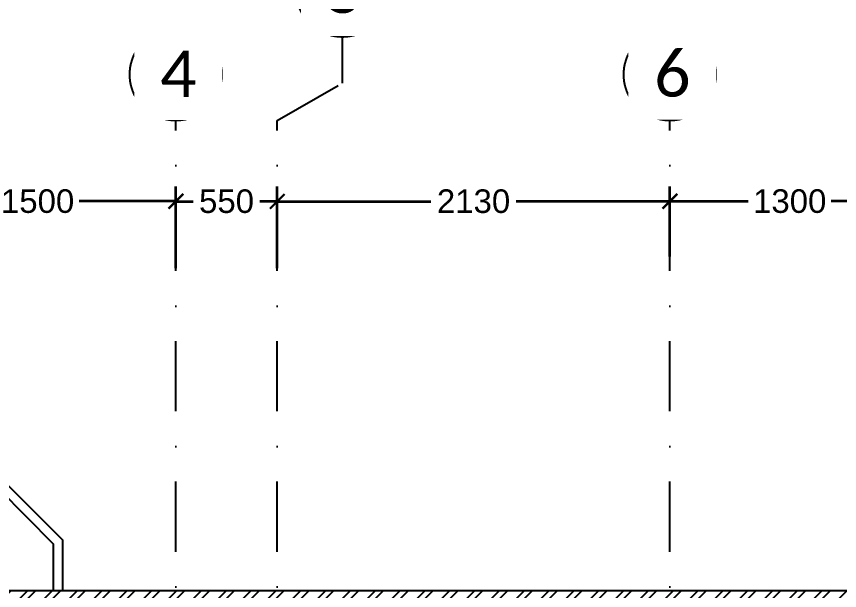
# Model space of a CAD drawing. Header units: millimetres. Extents: x -10000 to 124200, y -12045 to 23620.
# Drawn here: x 37130 to 41595, y 13620 to 16735 of the extents above; entities that cross this region are included whole.
import ezdxf

# ---------------------------------------------------------------- set-up
doc = ezdxf.new("R2010")
doc.units = ezdxf.units.MM
doc.header["$LTSCALE"] = 150
doc.linetypes.add('1625E_Grid$0$DASHDOTX2', pattern=[50.8, 25.4, -12.7, 0, -12.7])
doc.linetypes.add('HIDDENX2', pattern=[19.05, 12.7, -6.35])
for name, color, linetype in [('1625_East Villa$0$ad-Railing', 6, 'Continuous'), ('1625_East Villa$0$ad-Wall', 240, 'Continuous'), ('1625_East Villa$0$ad-Wall hatch', 8, 'Continuous'), ('1625E_Grid$0$ad-Grid', 8, '1625E_Grid$0$DASHDOTX2'), ('1625E_Grid$0$ad-Text main', 7, 'Continuous')]:
    doc.layers.add(name, color=color, linetype=linetype)
doc.layers.add('1625E_Grid$0$ad-Dimension', color=7, linetype='Continuous', lineweight=0, true_color=0x0000f9)
doc.layers.add('ad-Framing', color=4, linetype='Continuous', lineweight=35)
doc.styles.add('1625E_Grid$0$Standard', font='arial.ttf')
doc.dimstyles.new('1625E_Grid$0$A-75-DIM-INT (Framing)', dxfattribs={"dimscale": 100, "dimtxt": 1.6, "dimasz": 1, "dimexe": 1, "dimexo": 1, "dimgap": 0.5, "dimtad": 0, "dimdec": 0, "dimdsep": 46, "dimtxsty": '1625E_Grid$0$Standard', "dimblk": '1625E_Grid$0$_ArchTick', "dimcen": 0.025, "dimclrd": 5, "dimclre": 5, "dimclrt": 256, "dimazin": 2, "dimtfac": 1, "dimtdec": 0, "dimtmove": 1, "dimatfit": 0, "dimldrblk": '1625E_Grid$0$_ArchTick', "dimfxl": 1, "dimfxlon": 1, "dimtfill": 1, "dimtolj": 1, "dimtzin": 0, "dimarcsym": 0})

# ---------------------------------------------------------------- blocks, each defined once
blk = doc.blocks.new('1625_East Villa$0$zw$42B5')
at = {"layer": '1625_East Villa$0$ad-Wall hatch', "transparency": 33554610}
h = blk.add_hatch(dxfattribs=at)
h.set_pattern_fill('ANSI32', color=256, scale=10)
h.set_pattern_definition([(45, (-1040635.14, 674820.02), (-67.351921, 67.351921), []), (45, (-1040590.24, 674820.02), (-67.351921, 67.351921), [])])
h.paths.add_polyline_path([(12120, 13620), (12120, 10220), (11890, 10220), (11890, 13390), (7240, 13390), (7240, 8645), (4245, 8645), (4245, 8875), (4445, 8875), (4445, 9370), (4560, 9370), (4560, 8760), (7010, 8760), (7010, 10500), (6360, 10500), (6360, 10615), (7010, 10615), (7010, 13390), (4560, 13390), (4560, 10615), (5560, 10615), (5560, 10500), (4445, 10500), (4445, 13390), (230, 13390), (230, 8875), (3345, 8875), (3345, 8645), (3060, 8645), (3060, 4745), (3345, 4745), (3345, 4515), (230, 4515), (230, 230), (4995, 230), (4995, 3130), (6060, 3130), (6060, 3015), (5110, 3015), (5110, 230), (8310, 230), (8310, 3015), (6860, 3015), (6860, 3130), (8310, 3130), (8310, 4630), (5110, 4630), (5110, 3930), (4995, 3930), (4995, 4515), (4245, 4515), (4245, 4745), (8540, 4745), (8540, 230), (9240, 230), (9240, 0), (0, 0), (0, 4745), (2830, 4745), (2830, 8645), (0, 8645), (0, 13620)])
at = {"layer": '1625_East Villa$0$ad-Railing'}
for points in [[(830, 13620), (830, 13895), (1155, 14220), (3505, 14220), (3830, 13895), (3830, 13620)], [(880, 13620), (880, 13874.3), (1175.7, 14170), (3484.3, 14170), (3780, 13874.3), (3780, 13620)]]:
    blk.add_lwpolyline(points, dxfattribs=at)
at = {"layer": '1625_East Villa$0$ad-Wall'}
blk.add_lwpolyline([(0, 13620), (12120, 13620)], dxfattribs=at)
blk = doc.blocks.new('1625_East Villa')
at = {"layer": '1625_East Villa$0$ad-Wall'}
blk.add_blockref('1625_East Villa$0$zw$42B5', (0, 0), dxfattribs=at)
blk = doc.blocks.new('1625E_Grid$0$_ArchTick')
at = {"color": 0, "linetype": 'ByBlock', "const_width": 0.15}
blk.add_lwpolyline([(-0.5, -0.5), (0.5, 0.5)], dxfattribs=at)
blk = doc.blocks.new('*D198')
at = {"layer": '1625E_Grid$0$ad-Dimension', "lineweight": -2, "transparency": 16777216}
for p, q in [((2945, 15432.3), (2945, 15812.4)), ((4445, 15432.3), (4445, 15812.4)), ((2945, 15732.4), (3470.1, 15732.4)), ((4445, 15732.4), (3919.9, 15732.4))]:
    blk.add_line(p, q, dxfattribs=at)
at = {"layer": 'Defpoints', "color": 0, "transparency": 16777216}
for p in [(4445, 15732.4), (2945, 15352.3), (4445, 15352.3)]:
    blk.add_point(p, dxfattribs=at)
at = {"layer": '1625E_Grid$0$ad-Dimension', "lineweight": -2, "transparency": 16777216, "xscale": 80, "yscale": 80, "zscale": 80, "rotation": 180}
blk.add_blockref('1625E_Grid$0$_ArchTick', (2945, 15732.4), dxfattribs=at)
at = {"layer": '1625E_Grid$0$ad-Dimension', "lineweight": -2, "transparency": 16777216, "xscale": 80, "yscale": 80, "zscale": 80}
blk.add_blockref('1625E_Grid$0$_ArchTick', (4445, 15732.4), dxfattribs=at)
at = {"layer": '1625E_Grid$0$ad-Dimension', "transparency": 16777216, "insert": (3695, 15732.4), "char_height": 128, "attachment_point": 5, "style": '1625E_Grid$0$Standard', "bg_fill": 3, "box_fill_scale": 1.1, "bg_fill_color": 256, "bg_fill_true_color": 13158600, "bg_fill_transparency": 0}
blk.add_mtext('\\A1;1500', dxfattribs=at)
blk = doc.blocks.new('*D196')
at = {"layer": '1625E_Grid$0$ad-Dimension', "lineweight": -2, "transparency": 16777216}
for p, q in [((4445, 15369.9), (4445, 15812)), ((4995, 15431.9), (4995, 15812)), ((4445, 15732), (4538.8, 15732)), ((4995, 15732), (4901.2, 15732))]:
    blk.add_line(p, q, dxfattribs=at)
at = {"layer": 'Defpoints', "color": 0, "transparency": 16777216}
for p in [(4995, 15732), (4995, 15351.9), (4445, 15289.9)]:
    blk.add_point(p, dxfattribs=at)
at = {"layer": '1625E_Grid$0$ad-Dimension', "lineweight": -2, "transparency": 16777216, "xscale": 80, "yscale": 80, "zscale": 80, "rotation": 180}
blk.add_blockref('1625E_Grid$0$_ArchTick', (4445, 15732), dxfattribs=at)
at = {"layer": '1625E_Grid$0$ad-Dimension', "lineweight": -2, "transparency": 16777216, "xscale": 80, "yscale": 80, "zscale": 80}
blk.add_blockref('1625E_Grid$0$_ArchTick', (4995, 15732), dxfattribs=at)
at = {"layer": '1625E_Grid$0$ad-Dimension', "transparency": 16777216, "insert": (4720, 15732), "char_height": 128, "attachment_point": 5, "style": '1625E_Grid$0$Standard', "bg_fill": 3, "box_fill_scale": 1.1, "bg_fill_color": 256, "bg_fill_true_color": 13158600, "bg_fill_transparency": 0}
blk.add_mtext('\\A1;550', dxfattribs=at)
blk = doc.blocks.new('*D197')
at = {"layer": '1625E_Grid$0$ad-Dimension', "lineweight": -2, "transparency": 16777216}
for p, q in [((4995, 15369.9), (4995, 15812)), ((7125, 15431.9), (7125, 15812)), ((4995, 15732), (5828, 15732)), ((7125, 15732), (6292, 15732))]:
    blk.add_line(p, q, dxfattribs=at)
at = {"layer": 'Defpoints', "color": 0, "transparency": 16777216}
for p in [(7125, 15732), (7125, 15351.9), (4995, 15289.9)]:
    blk.add_point(p, dxfattribs=at)
at = {"layer": '1625E_Grid$0$ad-Dimension', "lineweight": -2, "transparency": 16777216, "xscale": 80, "yscale": 80, "zscale": 80, "rotation": 180}
blk.add_blockref('1625E_Grid$0$_ArchTick', (4995, 15732), dxfattribs=at)
at = {"layer": '1625E_Grid$0$ad-Dimension', "lineweight": -2, "transparency": 16777216, "xscale": 80, "yscale": 80, "zscale": 80}
blk.add_blockref('1625E_Grid$0$_ArchTick', (7125, 15732), dxfattribs=at)
at = {"layer": '1625E_Grid$0$ad-Dimension', "transparency": 16777216, "insert": (6060, 15732), "char_height": 128, "attachment_point": 5, "style": '1625E_Grid$0$Standard', "bg_fill": 3, "box_fill_scale": 1.1, "bg_fill_color": 256, "bg_fill_true_color": 13158600, "bg_fill_transparency": 0}
blk.add_mtext('\\A1;2130', dxfattribs=at)
blk = doc.blocks.new('*D199')
at = {"layer": '1625E_Grid$0$ad-Dimension', "lineweight": -2, "transparency": 16777216}
for p, q in [((7125, 15432.3), (7125, 15812.4)), ((8425, 15432.3), (8425, 15812.4)), ((7125, 15732.4), (7550.1, 15732.4)), ((8425, 15732.4), (7999.9, 15732.4))]:
    blk.add_line(p, q, dxfattribs=at)
at = {"layer": 'Defpoints', "color": 0, "transparency": 16777216}
for p in [(8425, 15732.4), (7125, 15352.3), (8425, 15352.3)]:
    blk.add_point(p, dxfattribs=at)
at = {"layer": '1625E_Grid$0$ad-Dimension', "lineweight": -2, "transparency": 16777216, "xscale": 80, "yscale": 80, "zscale": 80, "rotation": 180}
blk.add_blockref('1625E_Grid$0$_ArchTick', (7125, 15732.4), dxfattribs=at)
at = {"layer": '1625E_Grid$0$ad-Dimension', "lineweight": -2, "transparency": 16777216, "xscale": 80, "yscale": 80, "zscale": 80}
blk.add_blockref('1625E_Grid$0$_ArchTick', (8425, 15732.4), dxfattribs=at)
at = {"layer": '1625E_Grid$0$ad-Dimension', "transparency": 16777216, "insert": (7775, 15732.4), "char_height": 128, "attachment_point": 5, "style": '1625E_Grid$0$Standard', "bg_fill": 3, "box_fill_scale": 1.1, "bg_fill_color": 256, "bg_fill_true_color": 13158600, "bg_fill_transparency": 0}
blk.add_mtext('\\A1;1300', dxfattribs=at)
blk = doc.blocks.new('1625E_Grid')
at = {"layer": '1625E_Grid$0$ad-Grid', "ltscale": 0.1}
for points in [[(5348.6, -4913.6), (5348.6, -4663.6), (4995, -4460), (4995, 16170), (5348.6, 16373.6), (5348.6, 16623.6)], [(4445, -4460), (4445, 16170)], [(7125, -4460), (7125, 16170)]]:
    blk.add_lwpolyline(points, dxfattribs=at)
at = {"layer": '1625E_Grid$0$ad-Grid', "color": 7, "linetype": 'ByBlock'}
for centre in [(5348.6, 16873.6), (4445, 16420), (7125, 16420)]:
    blk.add_circle(centre, 250, dxfattribs=at)
at = {"layer": '1625E_Grid$0$ad-Text main', "char_height": 250, "width": 227.385, "attachment_point": 5, "style": '1625E_Grid$0$Standard', "bg_fill": 2}
for s, insert in [('{\\fCalibri|b0|i0|c0|p34;5}', (5362, 16877.6)), ('{\\fCalibri|b0|i0|c0|p34;4}', (4458.5, 16424)), ('{\\fCalibri|b0|i0|c0|p34;6}', (7138.5, 16424))]:
    blk.add_mtext(s, dxfattribs=dict(at, insert=insert))
at = {"layer": '1625E_Grid$0$ad-Dimension'}
dim = blk.add_linear_dim(base=(4445, 15732.4), p1=(2945, 15352.3), p2=(4445, 15352.3), dimstyle='1625E_Grid$0$A-75-DIM-INT (Framing)', override={"dimscale": 80, "dimblk": '1625E_Grid$0$_ArchTick', "dimclrd": 256, "dimclre": 256, "dimfxl": 10, "dimtfill": 1, "dimtfillclr": 0}, dxfattribs=at)
dim.commit()
dim.dimension.update_dxf_attribs({"geometry": '*D198', "text_midpoint": (3695, 15732.4)})
dim = blk.add_linear_dim(base=(4995, 15732), p1=(4445, 15289.9), p2=(4995, 15351.9), dimstyle='1625E_Grid$0$A-75-DIM-INT (Framing)', override={"dimscale": 80, "dimblk": '1625E_Grid$0$_ArchTick', "dimclrd": 256, "dimclre": 256, "dimfxl": 10, "dimtfill": 1, "dimtfillclr": 0}, dxfattribs=at)
dim.commit()
dim.dimension.update_dxf_attribs({"geometry": '*D196', "text_midpoint": (4720, 15732)})
dim = blk.add_linear_dim(base=(7125, 15732), p1=(4995, 15289.9), p2=(7125, 15351.9), dimstyle='1625E_Grid$0$A-75-DIM-INT (Framing)', override={"dimscale": 80, "dimblk": '1625E_Grid$0$_ArchTick', "dimclrd": 256, "dimclre": 256, "dimfxl": 10, "dimtfill": 1, "dimtfillclr": 0}, dxfattribs=at)
dim.commit()
dim.dimension.update_dxf_attribs({"geometry": '*D197', "text_midpoint": (6060, 15732)})
dim = blk.add_linear_dim(base=(8425, 15732.4), p1=(7125, 15352.3), p2=(8425, 15352.3), dimstyle='1625E_Grid$0$A-75-DIM-INT (Framing)', override={"dimscale": 80, "dimblk": '1625E_Grid$0$_ArchTick', "dimclrd": 256, "dimclre": 256, "dimfxl": 10, "dimtfill": 1, "dimtfillclr": 0}, dxfattribs=at)
dim.commit()
dim.dimension.update_dxf_attribs({"geometry": '*D199', "text_midpoint": (7775, 15732.4)})

msp = doc.modelspace()

# ---------------------------------------------------------------- block references
at = {"linetype": 'HIDDENX2', "ltscale": 0.09}
msp.add_blockref('1625_East Villa', (33550, 0), dxfattribs=at)

# ---------------------------------------------------------------- next in the draw order: block references
at = {"layer": 'ad-Framing', "linetype": 'HIDDENX2', "ltscale": 0.09}
msp.add_blockref('1625E_Grid', (33550, 0), dxfattribs=at)

doc.saveas('drawing.dxf')
